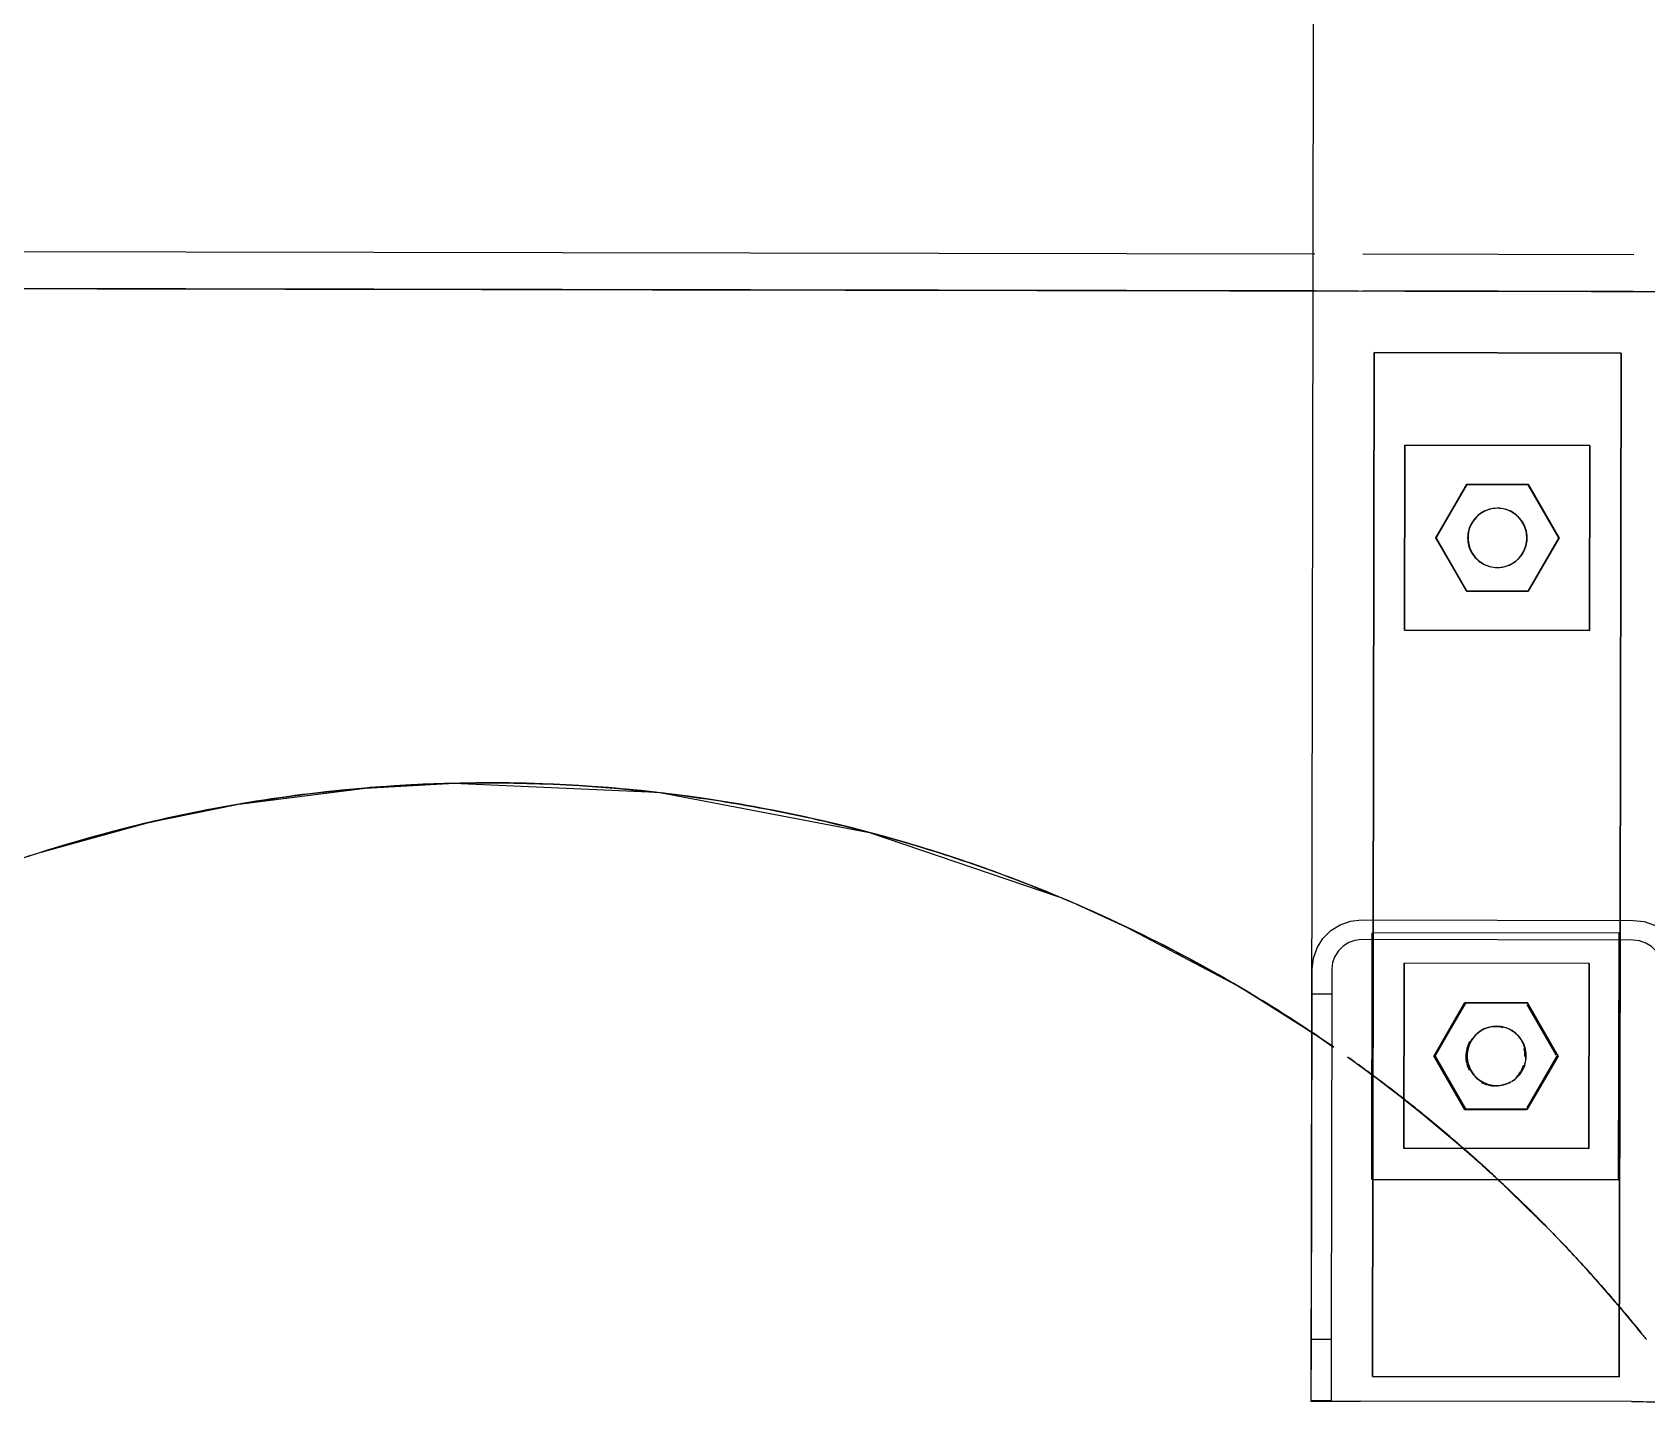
# Model space of a CAD drawing. Header units: metres. Extents: x -354 to -91, y 3 to 562.
# Drawn here: x -225.518 to -224.864, y 508.81 to 509.365 of the extents above; entities that cross this region are included whole.
import ezdxf

# ---------------------------------------------------------------- set-up
doc = ezdxf.new("R2010")
doc.units = ezdxf.units.M
doc.layers.add('A-GENM', color=7, linetype='Continuous', lineweight=25)

# ---------------------------------------------------------------- blocks, each defined once
blk = doc.blocks.new('T2DPAA-T2D-C3S-RW-M2D-100010_dwg-40802999-DRG-2873034 - CONSTRUCTION SEQUENCE STAGE A8')
at = {"color": 254, "lineweight": 25, "true_color": 0xdedede}
for p, q in [((26.22471, -638.88386), (25.96164, -637.88687)), ((26.25767, -639.00876), (26.22967, -638.90265))]:
    blk.add_line(p, q, dxfattribs=at)
blk = doc.blocks.new('T2DPAA-T2D-PWC-RW-M2D-100010_RoadDesign_rvt-1-DRG-2873034 - CONSTRUCTION SEQUENCE STAGE A8')
at = {"color": 254, "lineweight": 25, "true_color": 0xd0d0d0, "rotation": 75.11694444444437}
blk.add_blockref('T2DPAA-T2D-C3S-RW-M2D-100010_dwg-40802999-DRG-2873034 - CONSTRUCTION SEQUENCE STAGE A8', (-1722.33704, 648.01046), dxfattribs=at)
blk = doc.blocks.new('Foundations-Piles - Px-1200-66435317-DRG-2873034 - CONSTRUCTION SEQUENCE STAGE A8')
at = {"layer": 'A-GENM', "color": 9, "true_color": 0xbebebe}
for start, end in [(0, 40.90909), (32.82467, 36.38384), (28.13477, 32.72727), (24.61851, 28.13477), (19.69434, 24.54545), (16.41234, 19.69434), (8.4311, 16.36364), (0, 8.18182), (343.63636, 0), (352.03183, 0), (349.38296, 351.81818), (344.06275, 349.38296), (343.63636, 344.06275), (341.0425, 343.41922), (341.0425, 343.41922), (340.1064, 341.0425), (340.1064, 340.88934), (338.19555, 339.02643), (338.19555, 339.02643), (339.09216, 339.3685), (339.09216, 339.3685), (336.67882, 338.14473), (336.67882, 338.14473), (335.45455, 336.67882), (336.09262, 336.67882), (335.45455, 336.09262), (333.8412, 335.45455), (333.8412, 335.45455), (332.08575, 333.8412), (332.87487, 333.8412), (327.27273, 332.08575), (328.20279, 332.08575), (332.08575, 332.69909), (327.27273, 328.12124), (324.99129, 327.27273), (324.99129, 327.27273), (323.75956, 324.99129), (324.60996, 324.99129), (323.75956, 324.60996)]:
    blk.add_arc((0, 0), 0.6, start, end, dxfattribs=at)
blk = doc.blocks.new('StitchPour_RS39A_05 - StitchPour_RS39A_05-60503718-DRG-2873034 - CONSTRUCTION SEQUENCE STAGE A8')
at = {"layer": 'A-GENM', "color": 253, "true_color": 0xa3a3a3}
blk.add_open_spline([(109.29391, -4.76232), (109.35023, -4.97577), (109.46289, -5.40276), (109.68825, -6.25685), (109.96999, -7.32459), (110.2164, -8.25848), (110.35013, -8.76526), (110.37115, -8.84496)], degree=3, knots=[0.0000101, 0.0000101, 0.0000101, 0.0000101, 0.0208333, 0.0416667, 0.0833333, 0.125, 0.1327749, 0.1327749, 0.1327749, 0.1327749], dxfattribs=at)
for points in [[(109.97737, -7.35258), (110.02448, -7.53109), (110.07158, -7.7096), (110.11868, -7.88811)], [(110.12364, -7.9069), (110.13297, -7.94227), (110.1423, -7.97764), (110.15164, -8.01301)]]:
    blk.add_open_spline(points, degree=3, dxfattribs=at)
blk = doc.blocks.new('Barrier-Precast-MPB-03-B - Typical-63995089-DRG-2873034 - CONSTRUCTION SEQUENCE STAGE A8')
at = {"layer": 'A-GENM', "color": 253, "true_color": 0xa3a3a3}
for p, q in [((0.00001, -0.31673), (-0.00013, 3.90764)), ((-0.01509, 2.93547), (-0.0151, 3.04521)), ((-0.00009, 2.93547), (-0.0001, 3.04521)), ((-0.01502, 0.66486), (-0.01509, 2.91604)), ((-0.00002, 0.66487), (-0.00009, 2.91604))]:
    blk.add_line(p, q, dxfattribs=at)
blk = doc.blocks.new('Barrier-Bracket-Assembly-Type02 - bracket-67298846-DRG-2873034 - CONSTRUCTION SEQUENCE STAGE A8')
at = {"layer": 'A-GENM', "color": 253, "true_color": 0xa3a3a3}
for p, q in [((-1098.15095, 509.56001), (-1098.15106, 509.49537)), ((-1098.15072, 509.56007), (-1098.15095, 509.56001)), ((-1098.14272, 509.56006), (-1098.14295, 509.56)), ((-1098.0207, 509.55984), (-1098.1307, 509.56004)), ((-1098.02071, 509.55984), (-1098.1307, 509.56004)), ((-1098.1307, 509.55997), (-1098.02097, 509.55977)), ((-1098.1307, 509.55997), (-1098.02096, 509.55978)), ((-1098.00895, 509.55976), (-1098.00872, 509.55982)), ((-1098.00095, 509.55974), (-1098.00072, 509.5598)), ((-1098.00084, 509.49511), (-1098.00072, 509.5598)), ((-1098.15106, 509.49537), (-1098.15148, 509.25999)), ((-1098.00126, 509.25972), (-1098.00084, 509.49511)), ((-1098.15148, 509.25999), (-1098.15228, 508.81001)), ((-1098.00174, 508.98483), (-1098.00126, 509.25972)), ((-1098.13169, 509.00504), (-1098.02169, 509.00485)), ((-1098.02171, 508.99684), (-1098.13171, 508.99704)), ((-1098.15177, 508.97507), (-1098.15174, 508.98507)), ((-1098.14374, 508.98506), (-1098.14377, 508.97505)), ((-1098.00977, 508.97482), (-1098.00974, 508.98482)), ((-1098.00174, 508.9848), (-1098.00177, 508.9748)), ((-1098.15202, 508.83507), (-1098.15177, 508.97507)), ((-1098.15177, 508.97507), (-1098.14377, 508.97505)), ((-1098.14377, 508.97505), (-1098.14402, 508.83505)), ((-1098.01002, 508.83482), (-1098.00977, 508.97482)), ((-1098.00977, 508.97482), (-1098.00177, 508.9748)), ((-1098.00177, 508.9748), (-1098.00202, 508.8348)), ((-1098.15209, 508.81006), (-1098.15202, 508.83507)), ((-1098.15202, 508.83507), (-1098.14402, 508.83505)), ((-1098.14402, 508.83505), (-1098.14409, 508.81005)), ((-1098.01009, 508.80981), (-1098.01002, 508.83482)), ((-1098.01002, 508.83482), (-1098.00202, 508.8348)), ((-1098.00202, 508.8348), (-1098.00209, 508.80979)), ((-1098.15228, 508.81001), (-1098.15209, 508.81006)), ((-1098.14409, 508.81005), (-1098.15209, 508.81006)), ((-1098.14428, 508.81), (-1098.14409, 508.81005)), ((-1098.0223, 508.80977), (-1098.13229, 508.80997)), ((-1098.02229, 508.80978), (-1098.13229, 508.80997)), ((-1098.01009, 508.80981), (-1098.01028, 508.80976)), ((-1098.00209, 508.80979), (-1098.01009, 508.80981)), ((-1098.00209, 508.80979), (-1098.00228, 508.80974))]:
    blk.add_line(p, q, dxfattribs=at)
at = {"layer": 'A-GENM', "color": 253, "true_color": 0xa3a3a3, "flags": 128}
for points in [[(-1098.15174, 508.98507), (-1098.15123, 508.98952), (-1098.14974, 508.99375), (-1098.14735, 508.99754), (-1098.14417, 509.0007), (-1098.14037, 509.00308), (-1098.13614, 509.00455), (-1098.13169, 509.00504)], [(-1098.02169, 509.00485), (-1098.01724, 509.00434), (-1098.01302, 509.00285), (-1098.00923, 509.00046), (-1098.00607, 508.99729), (-1098.0037, 508.99349), (-1098.00223, 508.98926), (-1098.00174, 508.9848)], [(-1098.13171, 508.99704), (-1098.13438, 508.99674), (-1098.13692, 508.99586), (-1098.1392, 508.99443), (-1098.1411, 508.99254), (-1098.14254, 508.99026), (-1098.14344, 508.98773), (-1098.14374, 508.98506)], [(-1098.01234, 508.99231), (-1098.01424, 508.99421), (-1098.01651, 508.99565), (-1098.01904, 508.99654), (-1098.02171, 508.99684)], [(-1098.00974, 508.98482), (-1098.01004, 508.98749), (-1098.01092, 508.99003), (-1098.01234, 508.99231)]]:
    blk.add_lwpolyline(points, dxfattribs=at)
at = {"layer": 'A-GENM', "color": 253, "true_color": 0xa3a3a3}
for centre, major_axis, start_param, end_param in [((-1098.13095, 509.55997), (-0.02, 0.00004), 0, 0.26073), ((-1098.13072, 509.56003), (-0.02, 0.00004), 4.711319, 6.282116), ((-1098.13095, 509.55997), (-0.02, 0.00004), 0.26073, 0.522529), ((-1098.13095, 509.55997), (-0.02, 0.00004), 0.542839, 0.784328), ((-1098.13095, 509.55997), (-0.012, 0.00002), 0, 0.26073), ((-1098.13072, 509.56003), (-0.012, 0.00002), 6.020316, 6.282116), ((-1098.13095, 509.55997), (-0.012, 0.00002), 0.26073, 0.522529), ((-1098.13072, 509.56003), (-0.012, 0.00002), 5.758517, 6.020316), ((-1098.13095, 509.55997), (-0.012, 0.00002), 0.522529, 0.784328), ((-1098.13072, 509.56003), (-0.012, 0.00002), 5.496717, 5.758517), ((-1098.13095, 509.55997), (-0.02, 0.00004), 1.128888, 1.263725), ((-1098.13095, 509.55997), (-0.012, 0.00002), 0.784328, 1.046128), ((-1098.13072, 509.56003), (-0.012, 0.00002), 5.234918, 5.496717), ((-1098.13095, 509.55997), (-0.02, 0.00004), 1.41308, 1.569727), ((-1098.13095, 509.55997), (-0.012, 0.00002), 1.307927, 1.569727), ((-1098.13072, 509.56003), (-0.012, 0.00002), 4.711319, 4.973119), ((-1098.02072, 509.55984), (-0.02, 0.00004), 3.141593, 4.711319), ((-1098.02072, 509.55984), (-0.012, 0.00002), 4.44952, 4.710597), ((-1098.02095, 509.55978), (-0.012, 0.00002), 1.591591, 1.831526), ((-1098.02095, 509.55978), (-0.02, 0.00004), 1.583279, 1.727239), ((-1098.02095, 509.55978), (-0.012, 0.00002), 2.093325, 2.355125), ((-1098.02095, 509.55978), (-0.02, 0.00004), 1.876726, 2.011664), ((-1098.02072, 509.55984), (-0.012, 0.00002), 3.925921, 4.18772), ((-1098.02095, 509.55978), (-0.012, 0.00002), 2.355125, 2.616924), ((-1098.02072, 509.55984), (-0.012, 0.00002), 3.664122, 3.925921), ((-1098.02095, 509.55978), (-0.012, 0.00002), 2.616924, 2.878724), ((-1098.02072, 509.55984), (-0.012, 0.00002), 3.402322, 3.664122), ((-1098.02095, 509.55978), (-0.012, 0.00002), 2.878724, 3.140523), ((-1098.02095, 509.55978), (-0.02, 0.00004), 2.194768, 2.355125), ((-1098.02072, 509.55984), (-0.012, 0.00002), 3.141593, 3.402322), ((-1098.02095, 509.55978), (-0.02, 0.00004), 2.376106, 2.616924), ((-1098.02095, 509.55978), (-0.02, 0.00004), 2.616924, 2.878724), ((-1098.02095, 509.55978), (-0.02, 0.00004), 2.878724, 3.140523), ((-1098.13228, 508.80998), (-0.02, 0.00004), 0, 0.26073), ((-1098.13228, 508.80998), (-0.02, 0.00004), 0.26073, 0.522529), ((-1098.13228, 508.80998), (-0.02, 0.00004), 0.522529, 0.946443), ((-1098.13228, 508.80998), (-0.012, 0.00002), 0, 1.569727), ((-1098.13228, 508.80998), (-0.02, 0.00004), 1.128888, 1.263725), ((-1098.13228, 508.80998), (-0.02, 0.00004), 1.41308, 1.569727), ((-1098.02228, 508.80978), (-0.012, 0.00002), 1.569727, 3.140523), ((-1098.02228, 508.80978), (-0.02, 0.00004), 1.57016, 1.727239), ((-1098.02228, 508.80978), (-0.02, 0.00004), 1.876726, 2.011664), ((-1098.02228, 508.80978), (-0.02, 0.00004), 2.194768, 2.616924), ((-1098.02228, 508.80978), (-0.02, 0.00004), 2.616924, 2.878724), ((-1098.02228, 508.80978), (-0.02, 0.00004), 2.878724, 3.140523)]:
    blk.add_ellipse(centre, major_axis=major_axis, ratio=0.000287, start_param=start_param, end_param=end_param, dxfattribs=at)
blk = doc.blocks.new('Barrier-Bracket-Bolt-Installation - Bolt-V11-DRG-2873034 - CONSTRUCTION SEQUENCE STAGE A8')
at = {"layer": 'A-GENM', "color": 9, "true_color": 0xbebebe}
for p, q in [((-1098.1274, 508.99984), (-1098.12741, 508.99984)), ((-1098.12741, 508.99984), (-1098.12741, 508.99734)), ((-1098.1274, 508.99734), (-1098.1274, 508.99984)), ((-1098.0274, 508.99967), (-1098.12696, 508.99984)), ((-1098.02741, 508.99966), (-1098.12696, 508.99984)), ((-1098.02741, 508.99966), (-1098.0274, 508.99967)), ((-1098.02741, 508.99685), (-1098.02741, 508.99966)), ((-1098.0274, 508.99967), (-1098.0274, 508.99685)), ((-1098.12741, 508.99734), (-1098.12759, 508.89985)), ((-1098.12758, 508.89985), (-1098.1274, 508.99734)), ((-1098.02759, 508.89967), (-1098.02741, 508.99685)), ((-1098.0274, 508.99685), (-1098.02758, 508.89967)), ((-1098.12759, 508.89984), (-1098.12758, 508.89985)), ((-1098.12714, 508.89984), (-1098.02758, 508.89967)), ((-1098.02759, 508.89966), (-1098.12714, 508.89984)), ((-1098.02758, 508.89967), (-1098.02759, 508.89966))]:
    blk.add_line(p, q, dxfattribs=at)
at = {"layer": 'A-GENM', "color": 253, "true_color": 0xa3a3a3}
for p, q in [((-1098.11447, 508.98744), (-1098.1146, 508.91245)), ((-1098.11459, 508.91245), (-1098.11446, 508.98745)), ((-1098.11446, 508.98745), (-1098.11447, 508.98744)), ((-1098.03946, 508.98731), (-1098.11446, 508.98745)), ((-1098.03947, 508.98731), (-1098.11446, 508.98744)), ((-1098.0396, 508.91231), (-1098.03947, 508.98731)), ((-1098.03946, 508.98731), (-1098.03959, 508.91231)), ((-1098.03947, 508.98731), (-1098.03946, 508.98731)), ((-1098.1146, 508.91244), (-1098.11459, 508.91245)), ((-1098.11459, 508.91245), (-1098.03959, 508.91231)), ((-1098.0396, 508.91231), (-1098.11459, 508.91244)), ((-1098.03959, 508.91231), (-1098.0396, 508.91231))]:
    blk.add_line(p, q, dxfattribs=at)
blk = doc.blocks.new('Barrier-Bracket-Plate - BarrierPlate-V12-DRG-2873034 - CONSTRUCTION SEQUENCE STAGE A8')
at = {"layer": 'A-GENM', "color": 253, "true_color": 0xa3a3a3}
for p, q in [((-1098.12699, 508.99737), (-1098.12656, 509.23496)), ((-1098.12655, 509.23496), (-1098.12697, 508.99738)), ((-1098.12656, 509.23496), (-1098.12655, 509.23496)), ((-1098.12655, 509.23496), (-1098.02656, 509.23478)), ((-1098.02655, 509.23478), (-1098.12655, 509.23496)), ((-1098.02656, 509.23478), (-1098.02697, 509.00485)), ((-1098.02695, 509.00485), (-1098.02655, 509.23478)), ((-1098.02656, 509.23478), (-1098.02655, 509.23478)), ((-1098.02697, 509.00447), (-1098.02699, 508.99685)), ((-1098.02697, 508.99685), (-1098.02696, 509.00447)), ((-1098.1273, 508.81996), (-1098.12699, 508.99737)), ((-1098.12697, 508.99738), (-1098.12728, 508.81996)), ((-1098.02699, 508.99685), (-1098.0273, 508.81978)), ((-1098.02728, 508.81978), (-1098.02697, 508.99685)), ((-1098.1273, 508.81996), (-1098.12728, 508.81996)), ((-1098.0273, 508.81978), (-1098.12728, 508.81996)), ((-1098.12728, 508.81996), (-1098.02728, 508.81978)), ((-1098.02728, 508.81978), (-1098.0273, 508.81978))]:
    blk.add_line(p, q, dxfattribs=at)
blk = doc.blocks.new('Barrier-Bracket-Bolt-Levelling - Bolt-26930086-DRG-2873034 - CONSTRUCTION SEQUENCE STAGE A8')
at = {"layer": 'A-GENM', "color": 253, "true_color": 0xa3a3a3}
for p, q in [((-1100.51431, 509.12669), (-1100.51418, 509.20169)), ((-1100.51417, 509.20169), (-1100.5143, 509.12669)), ((-1100.51418, 509.20169), (-1100.51417, 509.20169)), ((-1100.51417, 509.20169), (-1100.43918, 509.20155)), ((-1100.43917, 509.20156), (-1100.51417, 509.20169)), ((-1100.43918, 509.20155), (-1100.43931, 509.12656)), ((-1100.4393, 509.12656), (-1100.43917, 509.20156)), ((-1100.43918, 509.20155), (-1100.43917, 509.20156)), ((-1100.51431, 509.12669), (-1100.5143, 509.12669)), ((-1100.43931, 509.12655), (-1100.5143, 509.12669)), ((-1100.5143, 509.12669), (-1100.4393, 509.12656)), ((-1100.4393, 509.12656), (-1100.43931, 509.12655))]:
    blk.add_line(p, q, dxfattribs=at)
blk = doc.blocks.new('ConnectionBolt - bolt-V13-DRG-2873034 - CONSTRUCTION SEQUENCE STAGE A8')
at = {"layer": 'A-GENM', "color": 9, "true_color": 0xbebebe}
for p, q in [((-1098.10245, 508.9498), (-1098.08995, 508.97137)), ((-1098.08993, 508.97138), (-1098.10244, 508.9498)), ((-1098.08993, 508.97138), (-1098.08995, 508.97137)), ((-1098.08926, 508.97137), (-1098.06501, 508.97133)), ((-1098.06499, 508.97133), (-1098.08926, 508.97137)), ((-1098.06501, 508.97133), (-1098.06499, 508.97133)), ((-1098.06461, 508.97063), (-1098.05284, 508.95016)), ((-1098.05281, 508.95015), (-1098.0646, 508.97066)), ((-1098.10244, 508.9498), (-1098.10246, 508.94979)), ((-1098.09003, 508.92818), (-1098.10246, 508.94979)), ((-1098.10244, 508.9498), (-1098.09001, 508.92818)), ((-1098.06465, 508.92885), (-1098.05261, 508.94962)), ((-1098.05263, 508.94961), (-1098.06465, 508.92887)), ((-1098.05256, 508.94971), (-1098.05257, 508.9497)), ((-1098.07441, 508.93816), (-1098.07441, 508.93816)), ((-1098.09001, 508.92818), (-1098.09003, 508.92817)), ((-1098.09001, 508.92818), (-1098.06507, 508.92813)), ((-1098.06508, 508.92813), (-1098.09001, 508.92817)), ((-1098.06507, 508.92813), (-1098.06508, 508.92813))]:
    blk.add_line(p, q, dxfattribs=at)
at = {"layer": 'A-GENM', "color": 253, "true_color": 0xa3a3a3}
for p, q in [((-1098.08006, 508.96149), (-1098.08059, 508.96135)), ((-1098.07441, 508.93816), (-1098.07387, 508.9383))]:
    blk.add_line(p, q, dxfattribs=at)
for start_param, end_param in [(6.020767, 7.329764), (5.758973, 6.020773), (5.527831, 5.758978), (4.188182, 5.497179), (1.046595, 1.308395), (1.308389, 1.570189), (1.570185, 2.617383), (3.402793, 3.926391), (3.926399, 4.188198), (2.617397, 2.879196), (2.879192, 3.374405)]:
    blk.add_ellipse((-1098.07696, 508.9499), major_axis=(-0.00309, 0.01159), ratio=0.999999, start_param=start_param, end_param=end_param, dxfattribs=at)
at = {"layer": 'A-GENM', "color": 9, "true_color": 0xbebebe}
for start_param, end_param in [(6.282593, 6.50258), (6.020774, 6.261032), (5.75898, 6.02078), (0.792564, 1.044799), (1.046593, 1.297164), (1.308397, 1.548581), (4.449981, 4.71178), (1.570204, 1.795162), (3.664576, 3.915154), (3.937579, 4.152785), (2.386163, 2.617375), (2.645252, 2.879188), (2.927341, 3.140988), (3.162982, 3.402762)]:
    blk.add_ellipse((-1098.0775, 508.94975), major_axis=(-0.00309, 0.01159), ratio=0.999999, start_param=start_param, end_param=end_param, dxfattribs=at)
blk = doc.blocks.new('ConnectionNut - nut-V14-DRG-2873034 - CONSTRUCTION SEQUENCE STAGE A8')
at = {"layer": 'A-GENM', "color": 253, "true_color": 0xa3a3a3}
for p, q in [((-1098.10203, 508.94991), (-1098.08953, 508.97148)), ((-1098.0895, 508.97149), (-1098.10201, 508.94991)), ((-1098.0895, 508.97149), (-1098.08953, 508.97148)), ((-1098.06456, 508.97145), (-1098.08943, 508.97149)), ((-1098.08943, 508.97148), (-1098.06458, 508.97144)), ((-1098.06458, 508.97144), (-1098.06456, 508.97145)), ((-1098.05216, 508.94988), (-1098.06451, 508.97135)), ((-1098.06451, 508.97132), (-1098.0522, 508.9499)), ((-1098.08019, 508.96146), (-1098.08018, 508.96146)), ((-1098.08016, 508.96146), (-1098.08016, 508.96146)), ((-1098.08961, 508.92829), (-1098.10203, 508.94991)), ((-1098.10201, 508.94991), (-1098.10203, 508.94991)), ((-1098.10201, 508.94991), (-1098.08958, 508.92829)), ((-1098.06458, 508.92834), (-1098.05214, 508.94981)), ((-1098.05216, 508.9498), (-1098.06458, 508.92837)), ((-1098.05213, 508.94982), (-1098.05215, 508.94982)), ((-1098.074, 508.93827), (-1098.07401, 508.93826)), ((-1098.07398, 508.93827), (-1098.07398, 508.93827)), ((-1098.08958, 508.92829), (-1098.0896, 508.92828)), ((-1098.08951, 508.92829), (-1098.06464, 508.92825)), ((-1098.06466, 508.92824), (-1098.08951, 508.92828)), ((-1098.06464, 508.92825), (-1098.06466, 508.92824))]:
    blk.add_line(p, q, dxfattribs=at)
for centre, start_param, end_param in [((-1098.07707, 508.94987), 0.2612, 0.515839), ((-1098.07709, 508.94986), 0.000017, 0.252967), ((-1098.07707, 508.94987), 0.000003, 0.255042), ((-1098.07707, 508.94987), 6.020768, 6.276831), ((-1098.07709, 508.94986), 6.020773, 6.274889), ((-1098.07707, 508.94987), 5.758979, 6.015039), ((-1098.07709, 508.94986), 5.758986, 6.013098), ((-1098.07709, 508.94986), 5.516057, 5.756887), ((-1098.07707, 508.94987), 5.518142, 5.752812), ((-1098.07709, 508.94986), 0.786226, 1.046038), ((-1098.07707, 508.94987), 0.78587, 1.046357), ((-1098.07707, 508.94987), 0.522997, 0.782881), ((-1098.07709, 508.94986), 0.522989, 0.773747), ((-1098.07709, 508.94986), 0.261205, 0.513412), ((-1098.07707, 508.94987), 5.235375, 5.497174), ((-1098.07709, 508.94986), 5.235387, 5.494748), ((-1098.07707, 508.94987), 4.973581, 5.235381), ((-1098.07707, 508.94987), 4.711796, 4.938139), ((-1098.07709, 508.94986), 4.712352, 4.93048), ((-1098.07709, 508.94986), 1.046576, 1.306312), ((-1098.07709, 508.94986), 1.308396, 1.566224), ((-1098.07707, 508.94987), 1.046609, 1.306868), ((-1098.07707, 508.94987), 1.3084, 1.567234), ((-1098.07709, 508.94986), 4.188691, 4.44997), ((-1098.07709, 508.94986), 4.4505, 4.711779), ((-1098.07707, 508.94987), 4.188174, 4.449974), ((-1098.07707, 508.94987), 4.449961, 4.711761), ((-1098.07709, 508.94986), 1.570181, 1.825209), ((-1098.07707, 508.94987), 1.570209, 1.826955), ((-1098.07707, 508.94987), 1.839675, 2.093801), ((-1098.07709, 508.94986), 1.842263, 2.093135), ((-1098.07709, 508.94986), 2.100951, 2.355601), ((-1098.07707, 508.94987), 2.099134, 2.355596), ((-1098.07707, 508.94987), 3.409944, 3.664584), ((-1098.07709, 508.94986), 3.412375, 3.664582), ((-1098.07707, 508.94987), 3.926378, 4.138062), ((-1098.07709, 508.94986), 2.361203, 2.617381), ((-1098.07707, 508.94987), 2.36176, 2.617398), ((-1098.07709, 508.94986), 2.625067, 2.879178), ((-1098.07707, 508.94987), 2.626416, 2.879192), ((-1098.07707, 508.94987), 2.884919, 3.140982), ((-1098.07709, 508.94986), 2.886864, 3.140979), ((-1098.07709, 508.94986), 3.149207, 3.386165), ((-1098.07707, 508.94987), 3.147114, 3.384072)]:
    blk.add_ellipse(centre, major_axis=(-0.00309, 0.01159), ratio=0.999999, start_param=start_param, end_param=end_param, dxfattribs=at)
blk = doc.blocks.new('ConnectionNut - nut-V15-DRG-2873034 - CONSTRUCTION SEQUENCE STAGE A8')
at = {"layer": 'A-GENM', "color": 253, "true_color": 0xa3a3a3}
for p, q in [((-1098.10196, 508.94993), (-1098.08946, 508.9715)), ((-1098.08943, 508.97151), (-1098.10194, 508.94993)), ((-1098.08943, 508.97151), (-1098.08946, 508.9715)), ((-1098.06449, 508.97146), (-1098.08943, 508.97151)), ((-1098.08943, 508.9715), (-1098.06452, 508.97146)), ((-1098.06452, 508.97146), (-1098.05209, 508.94984)), ((-1098.06452, 508.97146), (-1098.06449, 508.97146)), ((-1098.05206, 508.94984), (-1098.06449, 508.97146)), ((-1098.08012, 508.96147), (-1098.08011, 508.96148)), ((-1098.10194, 508.94993), (-1098.10197, 508.94992)), ((-1098.08954, 508.92831), (-1098.10197, 508.94992)), ((-1098.10194, 508.94993), (-1098.08951, 508.92831)), ((-1098.05208, 508.94984), (-1098.06459, 508.92826)), ((-1098.06457, 508.92826), (-1098.05206, 508.94984)), ((-1098.05206, 508.94984), (-1098.05208, 508.94984)), ((-1098.07393, 508.93828), (-1098.07394, 508.93828)), ((-1098.08951, 508.92831), (-1098.08953, 508.9283)), ((-1098.08951, 508.92831), (-1098.06457, 508.92826)), ((-1098.06459, 508.92826), (-1098.08951, 508.9283)), ((-1098.06457, 508.92826), (-1098.06459, 508.92826))]:
    blk.add_line(p, q, dxfattribs=at)
for centre, start_param, end_param in [((-1098.077, 508.94989), 6.020776, 8.90057), ((-1098.07702, 508.94988), 0.261197, 0.520564), ((-1098.07702, 508.94988), 0.000003, 0.259105), ((-1098.07702, 508.94988), 6.020769, 6.280621), ((-1098.077, 508.94989), 5.758976, 6.020775), ((-1098.07702, 508.94988), 5.75899, 6.01884), ((-1098.077, 508.94989), 5.524298, 5.75897), ((-1098.07702, 508.94988), 5.522219, 5.75689), ((-1098.077, 508.94989), 5.235386, 5.497186), ((-1098.07702, 508.94988), 0.784805, 1.046046), ((-1098.07702, 508.94988), 0.522994, 0.784143), ((-1098.07702, 508.94988), 5.235381, 5.494742), ((-1098.07702, 508.94988), 4.974234, 5.235385), ((-1098.077, 508.94989), 4.449976, 5.235374), ((-1098.07702, 508.94988), 4.712331, 4.973574), ((-1098.07702, 508.94988), 1.308401, 1.569681), ((-1098.07702, 508.94988), 1.046588, 1.307867), ((-1098.077, 508.94989), 3.40277, 4.449967), ((-1098.07702, 508.94988), 4.188701, 4.44998), ((-1098.07702, 508.94988), 4.450505, 4.711785), ((-1098.07702, 508.94988), 1.57019, 1.831432), ((-1098.07702, 508.94988), 1.831984, 2.093135), ((-1098.07702, 508.94988), 2.096244, 2.355605), ((-1098.07702, 508.94988), 3.405217, 3.664585), ((-1098.07702, 508.94988), 3.665239, 3.926388), ((-1098.07702, 508.94988), 3.926941, 4.188182), ((-1098.07702, 508.94988), 2.357693, 2.6174), ((-1098.077, 508.94989), 2.620672, 2.879187), ((-1098.07702, 508.94988), 2.622626, 2.879192), ((-1098.077, 508.94989), 2.879179, 3.140979), ((-1098.07702, 508.94988), 2.881134, 3.140985), ((-1098.07702, 508.94988), 3.143057, 3.380014), ((-1098.077, 508.94989), 3.140995, 3.37793)]:
    blk.add_ellipse(centre, major_axis=(-0.00309, 0.01159), ratio=0.999999, start_param=start_param, end_param=end_param, dxfattribs=at)
blk = doc.blocks.new('ConnectionBolt - bolt-V16-DRG-2873034 - CONSTRUCTION SEQUENCE STAGE A8')
at = {"layer": 'A-GENM', "color": 253, "true_color": 0xa3a3a3}
for p, q in [((-1098.10156, 509.15994), (-1098.08905, 509.18151)), ((-1098.08904, 509.18151), (-1098.10155, 509.15994)), ((-1098.08905, 509.18151), (-1098.08904, 509.18151)), ((-1098.06409, 509.18147), (-1098.08904, 509.18151)), ((-1098.08904, 509.18151), (-1098.06411, 509.18146)), ((-1098.06411, 509.18146), (-1098.06409, 509.18147)), ((-1098.06411, 509.18146), (-1098.05168, 509.15985)), ((-1098.05166, 509.15985), (-1098.06409, 509.18147)), ((-1098.07971, 509.17148), (-1098.07983, 509.17145)), ((-1098.07983, 509.17145), (-1098.07982, 509.17145)), ((-1098.10156, 509.15993), (-1098.10155, 509.15994)), ((-1098.08913, 509.13831), (-1098.10156, 509.15993)), ((-1098.10155, 509.15994), (-1098.08911, 509.13831)), ((-1098.05168, 509.15984), (-1098.06419, 509.13827)), ((-1098.06417, 509.13827), (-1098.05166, 509.15985)), ((-1098.05168, 509.15984), (-1098.05166, 509.15985)), ((-1098.07365, 509.14826), (-1098.07353, 509.14829)), ((-1098.07365, 509.14826), (-1098.07365, 509.14826)), ((-1098.08913, 509.13831), (-1098.08911, 509.13831)), ((-1098.08911, 509.13831), (-1098.06417, 509.13827)), ((-1098.06419, 509.13826), (-1098.08911, 509.13831)), ((-1098.06417, 509.13827), (-1098.06419, 509.13826))]:
    blk.add_line(p, q, dxfattribs=at)
for centre, start_param, end_param in [((-1098.07662, 509.15989), 6.020799, 8.638793), ((-1098.07674, 509.15986), 0.261192, 0.518488), ((-1098.07674, 509.15986), 0.000008, 0.257331), ((-1098.07674, 509.15986), 6.020788, 6.272667), ((-1098.07662, 509.15989), 2.879182, 5.496068), ((-1098.07662, 509.15989), 5.497186, 6.020785), ((-1098.07674, 509.15986), 5.758969, 6.010843), ((-1098.07674, 509.15986), 5.497173, 5.755097), ((-1098.07674, 509.15986), 4.974785, 5.488817), ((-1098.07674, 509.15986), 0.784794, 1.04556), ((-1098.07674, 509.15986), 0.522997, 0.783592), ((-1098.07674, 509.15986), 4.71281, 4.973577), ((-1098.07674, 509.15986), 1.046579, 1.307415), ((-1098.07674, 509.15986), 1.308387, 1.569224), ((-1098.07674, 509.15986), 1.570184, 1.830951), ((-1098.07674, 509.15986), 3.927419, 4.188185), ((-1098.07674, 509.15986), 4.189134, 4.449971), ((-1098.07674, 509.15986), 4.450937, 4.675437), ((-1098.07674, 509.15986), 1.831995, 2.092593), ((-1098.07674, 509.15986), 2.09832, 2.355604), ((-1098.07674, 509.15986), 3.407288, 3.664584), ((-1098.07674, 509.15986), 3.66579, 3.926385), ((-1098.07674, 509.15986), 2.363956, 2.617389), ((-1098.07662, 509.15989), 2.356675, 2.879165), ((-1098.07674, 509.15986), 2.620992, 2.879182), ((-1098.07674, 509.15986), 2.88911, 3.140989), ((-1098.07674, 509.15986), 3.144841, 3.402793)]:
    blk.add_ellipse(centre, major_axis=(-0.00309, 0.01159), ratio=0.999999, start_param=start_param, end_param=end_param, dxfattribs=at)
blk = doc.blocks.new('ConnectionNut - nut-V17-DRG-2873034 - CONSTRUCTION SEQUENCE STAGE A8')
at = {"layer": 'A-GENM', "color": 253, "true_color": 0xa3a3a3}
for p, q in [((-1098.10166, 509.15991), (-1098.08915, 509.18148)), ((-1098.08913, 509.18149), (-1098.10164, 509.15991)), ((-1098.08915, 509.18148), (-1098.08913, 509.18149)), ((-1098.06419, 509.18144), (-1098.08904, 509.18149)), ((-1098.08904, 509.18148), (-1098.06421, 509.18144)), ((-1098.06421, 509.18144), (-1098.06419, 509.18144)), ((-1098.06416, 509.18135), (-1098.05178, 509.15982)), ((-1098.05176, 509.15982), (-1098.06415, 509.18138)), ((-1098.07981, 509.17146), (-1098.0798, 509.17146)), ((-1098.07978, 509.17146), (-1098.07979, 509.17146)), ((-1098.08923, 509.13829), (-1098.10166, 509.15991)), ((-1098.10166, 509.15991), (-1098.10164, 509.15991)), ((-1098.10164, 509.15991), (-1098.08921, 509.13829)), ((-1098.05181, 509.15976), (-1098.06427, 509.13827)), ((-1098.06425, 509.13827), (-1098.05178, 509.15978)), ((-1098.05178, 509.15982), (-1098.05176, 509.15982)), ((-1098.07363, 509.14827), (-1098.07363, 509.14826)), ((-1098.07361, 509.14827), (-1098.0736, 509.14827)), ((-1098.08923, 509.13828), (-1098.08921, 509.13829)), ((-1098.08911, 509.13829), (-1098.06426, 509.13825)), ((-1098.06429, 509.13824), (-1098.08911, 509.13828)), ((-1098.06426, 509.13825), (-1098.06429, 509.13824))]:
    blk.add_line(p, q, dxfattribs=at)
for centre, start_param, end_param in [((-1098.0767, 509.15987), 0.000009, 2.355596), ((-1098.07672, 509.15986), 0.261171, 0.520538), ((-1098.07672, 509.15986), 6.283172, 6.542275), ((-1098.0767, 509.15987), 6.02079, 6.276276), ((-1098.07672, 509.15986), 6.020773, 6.274311), ((-1098.0767, 509.15987), 5.759009, 6.014492), ((-1098.07672, 509.15986), 5.758972, 6.012506), ((-1098.0767, 509.15987), 3.141581, 5.491442), ((-1098.0767, 509.15987), 5.497202, 5.759002), ((-1098.07672, 509.15986), 5.497161, 5.756868), ((-1098.07672, 509.15986), 4.974232, 5.49003), ((-1098.07672, 509.15986), 0.784783, 1.046024), ((-1098.07672, 509.15986), 0.522982, 0.784131), ((-1098.07672, 509.15986), 4.712335, 4.973577), ((-1098.07672, 509.15986), 1.046591, 1.30787), ((-1098.07672, 509.15986), 1.308396, 1.569676), ((-1098.07672, 509.15986), 1.57019, 1.831432), ((-1098.07672, 509.15986), 3.926952, 4.188193), ((-1098.07672, 509.15986), 4.188712, 4.449992), ((-1098.07672, 509.15986), 4.450514, 4.681535), ((-1098.07672, 509.15986), 1.831997, 2.093148), ((-1098.07672, 509.15986), 2.096237, 2.355598), ((-1098.07672, 509.15986), 3.405232, 3.6646), ((-1098.07672, 509.15986), 3.665257, 3.926406), ((-1098.0767, 509.15987), 2.361312, 2.879183), ((-1098.07672, 509.15986), 2.362752, 2.6174), ((-1098.07672, 509.15986), 2.619337, 2.879188), ((-1098.0767, 509.15987), 2.885488, 3.140974), ((-1098.07672, 509.15986), 2.887452, 3.14099), ((-1098.07672, 509.15986), 3.143061, 3.402793)]:
    blk.add_ellipse(centre, major_axis=(-0.00309, 0.01159), ratio=0.999999, start_param=start_param, end_param=end_param, dxfattribs=at)
blk = doc.blocks.new('T2DPAA-T2D-C3S-RS-M3D-100334_rvt-1-DRG-2873034 - CONSTRUCTION SEQUENCE STAGE A8')
at = {"layer": 'A-GENM', "color": 9, "true_color": 0xbebebe}
for p, q in [((-1098.58663, 509.05194), (-1098.53549, 509.05846)), ((-1098.53549, 509.05846), (-1098.50169, 509.06035)), ((-1098.4997, 509.0604), (-1098.41742, 509.05674)), ((-1098.41516, 509.05648), (-1098.33107, 509.04045)), ((-1098.6227, 509.0446), (-1098.58738, 509.05181)), ((-1098.66622, 509.03261), (-1098.6227, 509.0446)), ((-1098.33107, 509.04045), (-1098.25435, 509.0144)), ((-1098.2469, 509.01123), (-1098.22689, 509.00214)), ((-1098.17776, 508.97584), (-1098.15105, 508.95893)), ((-1098.14974, 508.95805), (-1098.14305, 508.95347)), ((-1098.1368, 508.94908), (-1098.13448, 508.94741)), ((-1098.13393, 508.94702), (-1098.127, 508.94194)), ((-1098.12658, 508.94163), (-1098.11486, 508.93266)), ((-1098.11454, 508.93241), (-1098.10928, 508.92823)), ((-1098.10729, 508.92663), (-1098.09151, 508.91337)), ((-1098.09151, 508.91337), (-1098.08371, 508.90647)), ((-1098.08229, 508.90519), (-1098.07741, 508.90071)), ((-1098.04806, 508.87158), (-1098.04577, 508.86914)), ((-1098.04459, 508.86786), (-1098.04238, 508.86546)), ((-1098.04049, 508.86338), (-1098.0262, 508.84701)), ((-1098.0262, 508.84701), (-1098.02374, 508.84407)), ((-1098.02374, 508.84407), (-1098.01832, 508.83746))]:
    blk.add_line(p, q, dxfattribs=at)
at = {"layer": 'A-GENM', "color": 9, "true_color": 0xbebebe, "flags": 128}
for points in [[(-1098.22689, 509.00214), (-1098.18184, 508.97825), (-1098.17776, 508.97584)], [(-1098.07741, 508.90071), (-1098.05463, 508.87846), (-1098.04859, 508.87215)]]:
    blk.add_lwpolyline(points, dxfattribs=at)
at = {"layer": 'A-GENM', "color": 9, "true_color": 0xbebebe}
for points in [[(-1098.54475, 509.05762), (-1098.53045, 509.05904), (-1098.5161, 509.05996), (-1098.50174, 509.06035)], [(-1098.50174, 509.06035), (-1098.47344, 509.06113), (-1098.44509, 509.05989), (-1098.41696, 509.05667)], [(-1098.58446, 509.05231), (-1098.57129, 509.05452), (-1098.55804, 509.05629), (-1098.54475, 509.05762)], [(-1098.41567, 509.05652), (-1098.38713, 509.0532), (-1098.35883, 509.04783), (-1098.33107, 509.04045)], [(-1098.62962, 509.04293), (-1098.61567, 509.04639), (-1098.6016, 509.04935), (-1098.58745, 509.0518)], [(-1098.66647, 509.03253), (-1098.6543, 509.03639), (-1098.64201, 509.03986), (-1098.62962, 509.04293)], [(-1098.33107, 509.04045), (-1098.30608, 509.03381), (-1098.28151, 509.02554), (-1098.25758, 509.01573)], [(-1098.25758, 509.01573), (-1098.25606, 509.0151), (-1098.25455, 509.01448), (-1098.25304, 509.01384)], [(-1098.25304, 509.01384), (-1098.23904, 509.00797), (-1098.22527, 509.00157), (-1098.21176, 508.99465)], [(-1098.21176, 508.99465), (-1098.20319, 508.99027), (-1098.19473, 508.98568), (-1098.18638, 508.98089)], [(-1098.18638, 508.98089), (-1098.18407, 508.97956), (-1098.18177, 508.97822), (-1098.17948, 508.97686)], [(-1098.17948, 508.97686), (-1098.17781, 508.97587), (-1098.17614, 508.97488), (-1098.17448, 508.97387)], [(-1098.17448, 508.97387), (-1098.16675, 508.96919), (-1098.15912, 508.96433), (-1098.15161, 508.95931)], [(-1098.15161, 508.95931), (-1098.14896, 508.95754), (-1098.14633, 508.95574), (-1098.14371, 508.95393)], [(-1098.13748, 508.94955), (-1098.13667, 508.94898), (-1098.13587, 508.94841), (-1098.13507, 508.94783)], [(-1098.13449, 508.94742), (-1098.13208, 508.94568), (-1098.12969, 508.94393), (-1098.12731, 508.94216)], [(-1098.12687, 508.94183), (-1098.12443, 508.94001), (-1098.122, 508.93817), (-1098.11958, 508.93632)], [(-1098.11958, 508.93632), (-1098.11784, 508.93498), (-1098.1161, 508.93363), (-1098.11438, 508.93227)], [(-1098.11438, 508.93227), (-1098.11352, 508.93159), (-1098.11266, 508.93092), (-1098.1118, 508.93024)], [(-1098.1118, 508.93024), (-1098.10465, 508.92454), (-1098.09762, 508.91869), (-1098.09072, 508.91267)], [(-1098.09072, 508.91267), (-1098.08591, 508.90848), (-1098.08117, 508.90421), (-1098.0765, 508.89986)], [(-1098.0765, 508.89986), (-1098.07527, 508.89872), (-1098.07405, 508.89757), (-1098.07283, 508.89642)], [(-1098.07128, 508.89495), (-1098.06707, 508.89094), (-1098.06293, 508.88688), (-1098.05884, 508.88276)], [(-1098.05884, 508.88276), (-1098.05629, 508.88018), (-1098.05375, 508.87757), (-1098.05125, 508.87495)], [(-1098.02695, 508.84791), (-1098.0243, 508.84478), (-1098.02169, 508.84163), (-1098.01911, 508.83844)], [(-1098.01899, 508.8383), (-1098.01809, 508.83719), (-1098.01719, 508.83607), (-1098.0163, 508.83495)]]:
    blk.add_open_spline(points, degree=3, dxfattribs=at)
blk.add_open_spline([(-1098.05125, 508.87495), (-1098.04843, 508.872), (-1098.04015, 508.86315), (-1098.03214, 508.85405), (-1098.02695, 508.84791)], degree=3, knots=[0.40596424, 0.40596424, 0.40596424, 0.40596424, 0.42105263, 0.45079231, 0.45079231, 0.45079231, 0.45079231], dxfattribs=at)
at = {"layer": 'A-GENM', "color": 253, "lineweight": 25, "true_color": 0xa3a3a3}
for name, p, rotation in [('StitchPour_RS39A_05 - StitchPour_RS39A_05-60503718-DRG-2873034 - CONSTRUCTION SEQUENCE STAGE A8', (-1134.0578, 404.8616), 75.11694444444437), ('Barrier-Precast-MPB-03-B - Typical-63995089-DRG-2873034 - CONSTRUCTION SEQUENCE STAGE A8', (-1101.0667, 509.26517), 269.8962782569156), ('Foundations-Piles - Px-1200-66435317-DRG-2873034 - CONSTRUCTION SEQUENCE STAGE A8', (-1098.48518, 508.46058), 75.11694444444437)]:
    blk.add_blockref(name, p, dxfattribs=dict(at, rotation=rotation))
for name, p in [('Barrier-Bracket-Assembly-Type02 - bracket-67298846-DRG-2873034 - CONSTRUCTION SEQUENCE STAGE A8', (0, 0)), ('Barrier-Bracket-Plate - BarrierPlate-V12-DRG-2873034 - CONSTRUCTION SEQUENCE STAGE A8', (0, 0)), ('Barrier-Bracket-Bolt-Levelling - Bolt-26930086-DRG-2873034 - CONSTRUCTION SEQUENCE STAGE A8', (2.39999, -0.00427)), ('ConnectionNut - nut-V17-DRG-2873034 - CONSTRUCTION SEQUENCE STAGE A8', (0, 0)), ('ConnectionBolt - bolt-V16-DRG-2873034 - CONSTRUCTION SEQUENCE STAGE A8', (0, 0)), ('Barrier-Bracket-Bolt-Installation - Bolt-V11-DRG-2873034 - CONSTRUCTION SEQUENCE STAGE A8', (0, 0)), ('ConnectionBolt - bolt-V13-DRG-2873034 - CONSTRUCTION SEQUENCE STAGE A8', (0, 0)), ('ConnectionNut - nut-V14-DRG-2873034 - CONSTRUCTION SEQUENCE STAGE A8', (0, 0)), ('ConnectionNut - nut-V15-DRG-2873034 - CONSTRUCTION SEQUENCE STAGE A8', (0, 0))]:
    blk.add_blockref(name, p, dxfattribs=at)

msp = doc.modelspace()

# ---------------------------------------------------------------- block references
at = {"lineweight": 5}
for name in ['T2DPAA-T2D-C3S-RS-M3D-100334_rvt-1-DRG-2873034 - CONSTRUCTION SEQUENCE STAGE A8', 'T2DPAA-T2D-PWC-RW-M2D-100010_RoadDesign_rvt-1-DRG-2873034 - CONSTRUCTION SEQUENCE STAGE A8']:
    msp.add_blockref(name, (873.15239, 0), dxfattribs=at)

doc.saveas('drawing.dxf')
